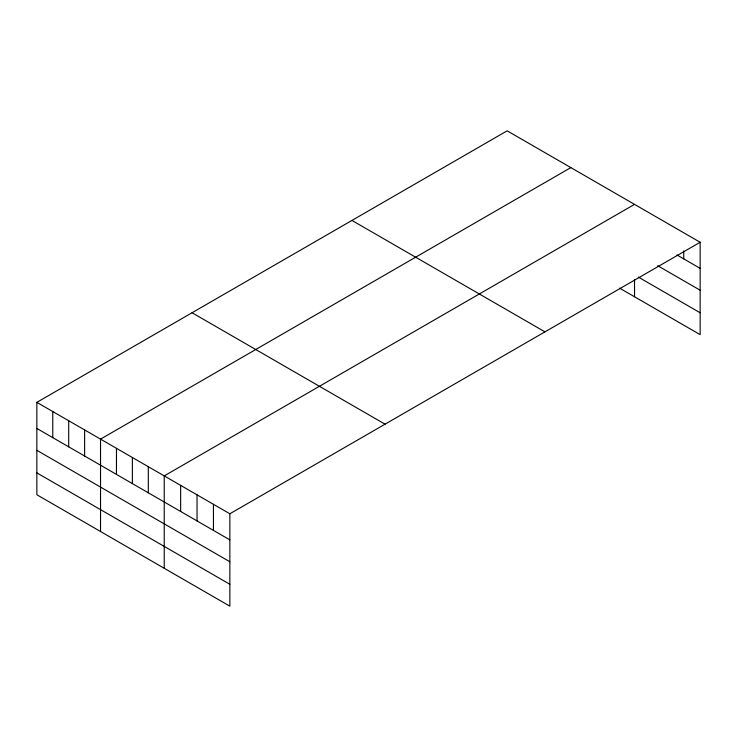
<?xml version="1.0" encoding="UTF-8"?>
<svg xmlns="http://www.w3.org/2000/svg" width="737" height="737" viewBox="0 0 737 737"><rect width="100%" height="100%" fill="white"/><g stroke="black" fill="none" stroke-linecap="round" stroke-linejoin="round"><path stroke-width="1.11" d="M36.85 402.356L229.852 513.781L229.852 606.173L36.85 494.739L36.85 402.356L507.148 130.827L700.15 242.261L700.15 334.644L619.605 288.139M570.843 167.603L100.536 439.123L100.536 531.515M634.529 204.37L164.231 475.899L164.231 568.282M229.852 513.781L700.15 242.261M676.99 254.974L700.15 268.351M657.69 265.716L700.15 290.231M638.389 277.112L700.15 312.764M351.954 220.427L544.947 331.862M192.053 312.746L385.046 424.18M36.85 428.446L229.852 539.871M36.85 450.325L229.852 561.751M36.85 472.868L229.852 584.294M683.743 250.939L683.743 258.88M634.529 279.489L634.529 296.762M213.444 504.311L213.444 530.4M197.037 494.84L197.037 520.93M180.639 485.37L180.639 511.46M148.312 466.705L148.312 492.795M132.384 457.511L132.384 483.601M116.464 448.317L116.464 474.407M84.617 429.929L84.617 456.019M68.698 420.735L68.698 446.834M52.769 411.55L52.769 437.64"/></g></svg>
